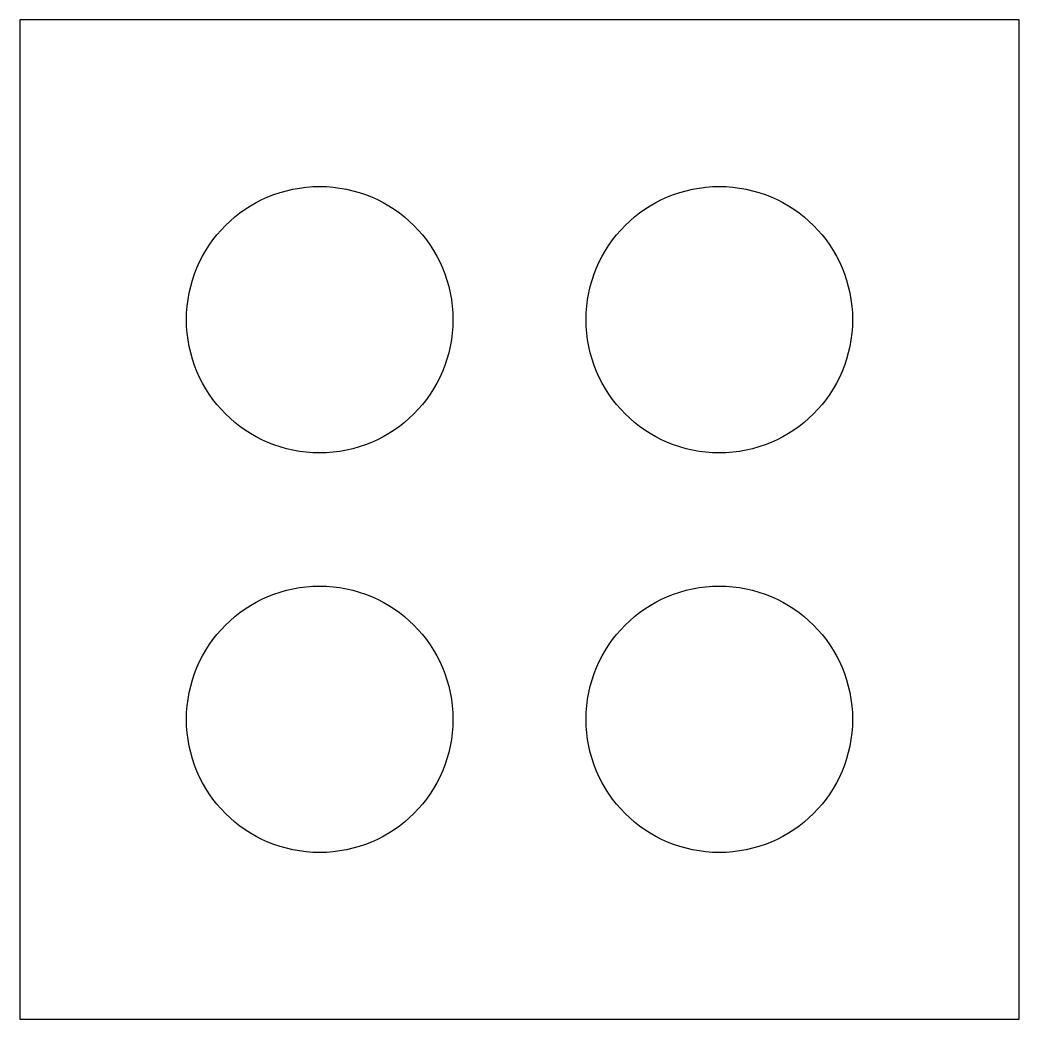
# Model space of a CAD drawing. Header units: metres. Extents: x 0 to 0.6, y 0 to 0.6.
import ezdxf

# ---------------------------------------------------------------- set-up
doc = ezdxf.new("R2010")
doc.units = ezdxf.units.M

msp = doc.modelspace()

# ---------------------------------------------------------------- linework, layer by layer
msp.add_lwpolyline([(0, 0), (0.6, 0), (0.6, 0.6), (0, 0.6)], close=True)
for centre in [(0.18, 0.42), (0.42, 0.42), (0.18, 0.18), (0.42, 0.18)]:
    msp.add_circle(centre, 0.08)

doc.saveas('drawing.dxf')
